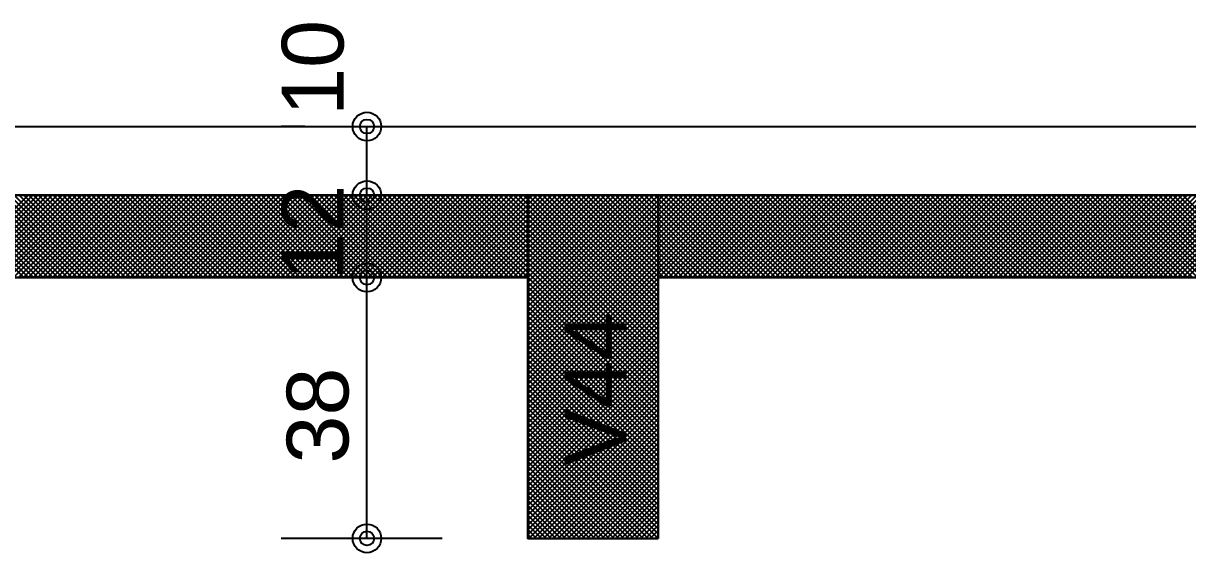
# Model space of a CAD drawing. Extents: x 0 to 119, y 0 to 84.
# Drawn here: x 51.406 to 54.802, y 77.291 to 78.833 of the extents above; entities that cross this region are included whole.
import ezdxf

# ---------------------------------------------------------------- set-up
doc = ezdxf.new("R2010")
doc.units = 0
doc.header["$MEASUREMENT"] = 0
for name, color, linetype in [('29', 9, 'CONTINUOUS'), ('3', 7, 'CONTINUOUS'), ('32', 250, 'CONTINUOUS'), ('6', 178, 'CONTINUOUS')]:
    doc.layers.add(name, color=color, linetype=linetype)
doc.styles.add('TQS_ARIAL', font='arial.ttf')

msp = doc.modelspace()

# ---------------------------------------------------------------- linework, layer by layer
at = {"layer": '29', "color": 9, "linetype": 'Continuous'}
for p, q in [((51.167263, 78.332273), (51.407263, 78.092273)), ((51.179789, 78.092273), (51.419789, 78.332273)), ((51.181405, 78.332273), (51.421405, 78.092273)), ((51.193931, 78.092273), (51.433931, 78.332273)), ((51.195547, 78.332273), (51.435547, 78.092273)), ((51.208073, 78.092273), (51.448073, 78.332273)), ((51.209689, 78.332273), (51.449689, 78.092273)), ((51.222216, 78.092273), (51.462216, 78.332273)), ((51.223831, 78.332273), (51.463831, 78.092273)), ((51.236358, 78.092273), (51.476358, 78.332273)), ((51.237973, 78.332273), (51.477973, 78.092273)), ((51.2505, 78.092273), (51.4905, 78.332273)), ((51.252115, 78.332273), (51.492115, 78.092273)), ((51.264642, 78.092273), (51.504642, 78.332273)), ((51.266258, 78.332273), (51.506258, 78.092273)), ((51.278784, 78.092273), (51.518784, 78.332273)), ((51.2804, 78.332273), (51.5204, 78.092273)), ((51.292926, 78.092273), (51.532926, 78.332273)), ((51.294542, 78.332273), (51.534542, 78.092273)), ((51.307068, 78.092273), (51.547068, 78.332273)), ((51.308684, 78.332273), (51.548684, 78.092273)), ((51.321211, 78.092273), (51.561211, 78.332273)), ((51.322826, 78.332273), (51.562826, 78.092273)), ((51.335353, 78.092273), (51.575353, 78.332273)), ((51.336968, 78.332273), (51.576968, 78.092273)), ((51.349495, 78.092273), (51.589495, 78.332273)), ((51.35111, 78.332273), (51.59111, 78.092273)), ((51.363637, 78.092273), (51.603637, 78.332273)), ((51.365252, 78.332273), (51.605252, 78.092273)), ((51.377779, 78.092273), (51.617779, 78.332273)), ((51.379395, 78.332273), (51.619395, 78.092273)), ((51.391921, 78.092273), (51.631921, 78.332273)), ((51.393537, 78.332273), (51.633537, 78.092273)), ((51.406063, 78.092273), (51.646063, 78.332273)), ((51.407679, 78.332273), (51.647679, 78.092273)), ((51.420206, 78.092273), (51.660206, 78.332273)), ((51.421821, 78.332273), (51.661821, 78.092273)), ((51.434348, 78.092273), (51.674348, 78.332273)), ((51.435963, 78.332273), (51.675963, 78.092273)), ((51.44849, 78.092273), (51.68849, 78.332273)), ((51.450105, 78.332273), (51.690105, 78.092273)), ((51.462632, 78.092273), (51.702632, 78.332273)), ((51.464247, 78.332273), (51.704247, 78.092273)), ((51.476774, 78.092273), (51.716774, 78.332273)), ((51.47839, 78.332273), (51.71839, 78.092273)), ((51.490916, 78.092273), (51.730916, 78.332273)), ((51.492532, 78.332273), (51.732532, 78.092273)), ((51.505058, 78.092273), (51.745058, 78.332273)), ((51.506674, 78.332273), (51.746674, 78.092273)), ((51.5192, 78.092273), (51.7592, 78.332273)), ((51.520816, 78.332273), (51.760816, 78.092273)), ((51.533343, 78.092273), (51.773343, 78.332273)), ((51.534958, 78.332273), (51.774958, 78.092273)), ((51.547485, 78.092273), (51.787485, 78.332273)), ((51.5491, 78.332273), (51.7891, 78.092273)), ((51.561627, 78.092273), (51.801627, 78.332273)), ((51.563242, 78.332273), (51.803242, 78.092273)), ((51.575769, 78.092273), (51.815769, 78.332273)), ((51.577385, 78.332273), (51.817385, 78.092273)), ((51.589911, 78.092273), (51.829911, 78.332273)), ((51.591527, 78.332273), (51.831527, 78.092273)), ((51.604053, 78.092273), (51.844053, 78.332273)), ((51.605669, 78.332273), (51.845669, 78.092273)), ((51.618195, 78.092273), (51.858195, 78.332273)), ((51.619811, 78.332273), (51.859811, 78.092273)), ((51.632338, 78.092273), (51.872338, 78.332273)), ((51.633953, 78.332273), (51.873953, 78.092273)), ((51.64648, 78.092273), (51.88648, 78.332273)), ((51.648095, 78.332273), (51.888095, 78.092273)), ((51.660622, 78.092273), (51.900622, 78.332273)), ((51.662237, 78.332273), (51.902237, 78.092273)), ((51.674764, 78.092273), (51.914764, 78.332273)), ((51.676379, 78.332273), (51.916379, 78.092273)), ((51.688906, 78.092273), (51.928906, 78.332273)), ((51.690522, 78.332273), (51.930522, 78.092273)), ((51.703048, 78.092273), (51.943048, 78.332273)), ((51.704664, 78.332273), (51.944664, 78.092273)), ((51.71719, 78.092273), (51.95719, 78.332273)), ((51.718806, 78.332273), (51.958806, 78.092273)), ((51.731333, 78.092273), (51.971333, 78.332273)), ((51.732948, 78.332273), (51.972948, 78.092273)), ((51.745475, 78.092273), (51.985475, 78.332273)), ((51.74709, 78.332273), (51.98709, 78.092273)), ((51.759617, 78.092273), (51.999617, 78.332273)), ((51.761232, 78.332273), (52.001232, 78.092273)), ((51.773759, 78.092273), (52.013759, 78.332273)), ((51.775374, 78.332273), (52.015374, 78.092273)), ((51.787901, 78.092273), (52.027901, 78.332273)), ((51.789517, 78.332273), (52.029517, 78.092273)), ((51.802043, 78.092273), (52.042043, 78.332273)), ((51.803659, 78.332273), (52.043659, 78.092273)), ((51.816185, 78.092273), (52.056185, 78.332273)), ((51.817801, 78.332273), (52.057801, 78.092273)), ((51.830327, 78.092273), (52.070327, 78.332273)), ((51.831943, 78.332273), (52.071943, 78.092273)), ((51.84447, 78.092273), (52.08447, 78.332273)), ((51.846085, 78.332273), (52.086085, 78.092273)), ((51.858612, 78.092273), (52.098612, 78.332273)), ((51.860227, 78.332273), (52.100227, 78.092273)), ((51.872754, 78.092273), (52.112754, 78.332273)), ((51.874369, 78.332273), (52.114369, 78.092273)), ((51.886896, 78.092273), (52.126896, 78.332273)), ((51.888512, 78.332273), (52.128512, 78.092273)), ((51.901038, 78.092273), (52.141038, 78.332273)), ((51.902654, 78.332273), (52.142654, 78.092273)), ((51.91518, 78.092273), (52.15518, 78.332273)), ((51.916796, 78.332273), (52.156796, 78.092273)), ((51.929322, 78.092273), (52.169322, 78.332273)), ((51.930938, 78.332273), (52.170938, 78.092273)), ((51.943465, 78.092273), (52.183465, 78.332273)), ((51.94508, 78.332273), (52.18508, 78.092273)), ((51.957607, 78.092273), (52.197607, 78.332273)), ((51.959222, 78.332273), (52.199222, 78.092273)), ((51.971749, 78.092273), (52.211749, 78.332273)), ((51.973364, 78.332273), (52.213364, 78.092273)), ((51.985891, 78.092273), (52.225891, 78.332273)), ((51.987506, 78.332273), (52.227506, 78.092273)), ((52.000033, 78.092273), (52.240033, 78.332273)), ((52.001649, 78.332273), (52.241649, 78.092273)), ((52.014175, 78.092273), (52.254175, 78.332273)), ((52.015791, 78.332273), (52.255791, 78.092273)), ((52.028317, 78.092273), (52.268317, 78.332273)), ((52.029933, 78.332273), (52.269933, 78.092273)), ((52.042459, 78.092273), (52.282459, 78.332273)), ((52.044075, 78.332273), (52.284075, 78.092273)), ((52.056602, 78.092273), (52.296602, 78.332273)), ((52.058217, 78.332273), (52.298217, 78.092273)), ((52.070744, 78.092273), (52.310744, 78.332273)), ((52.072359, 78.332273), (52.312359, 78.092273)), ((52.084886, 78.092273), (52.324886, 78.332273)), ((52.086501, 78.332273), (52.326501, 78.092273)), ((52.099028, 78.092273), (52.339028, 78.332273)), ((52.100644, 78.332273), (52.340644, 78.092273)), ((52.11317, 78.092273), (52.35317, 78.332273)), ((52.114786, 78.332273), (52.354786, 78.092273)), ((52.127312, 78.092273), (52.367312, 78.332273)), ((52.128928, 78.332273), (52.368928, 78.092273)), ((52.141454, 78.092273), (52.381454, 78.332273)), ((52.14307, 78.332273), (52.38307, 78.092273)), ((52.155597, 78.092273), (52.395597, 78.332273)), ((52.157212, 78.332273), (52.397212, 78.092273)), ((52.169739, 78.092273), (52.409739, 78.332273)), ((52.171354, 78.332273), (52.411354, 78.092273)), ((52.183881, 78.092273), (52.423881, 78.332273)), ((52.185496, 78.332273), (52.425496, 78.092273)), ((52.198023, 78.092273), (52.438023, 78.332273)), ((52.199638, 78.332273), (52.439638, 78.092273)), ((52.212165, 78.092273), (52.452165, 78.332273)), ((52.213781, 78.332273), (52.453781, 78.092273)), ((52.226307, 78.092273), (52.466307, 78.332273)), ((52.227923, 78.332273), (52.467923, 78.092273)), ((52.240449, 78.092273), (52.480449, 78.332273)), ((52.242065, 78.332273), (52.482065, 78.092273)), ((52.254592, 78.092273), (52.494592, 78.332273)), ((52.256207, 78.332273), (52.496207, 78.092273)), ((52.268734, 78.092273), (52.508734, 78.332273)), ((52.270349, 78.332273), (52.510349, 78.092273)), ((52.282876, 78.092273), (52.522876, 78.332273)), ((52.284491, 78.332273), (52.524491, 78.092273)), ((52.297018, 78.092273), (52.537018, 78.332273)), ((52.298633, 78.332273), (52.538633, 78.092273)), ((52.31116, 78.092273), (52.55116, 78.332273)), ((52.312776, 78.332273), (52.552776, 78.092273)), ((52.325302, 78.092273), (52.565302, 78.332273)), ((52.326918, 78.332273), (52.566918, 78.092273)), ((52.339444, 78.092273), (52.579444, 78.332273)), ((52.34106, 78.332273), (52.58106, 78.092273)), ((52.353586, 78.092273), (52.593586, 78.332273)), ((52.355202, 78.332273), (52.595202, 78.092273)), ((52.367729, 78.092273), (52.607729, 78.332273)), ((52.369344, 78.332273), (52.609344, 78.092273)), ((52.381871, 78.092273), (52.621871, 78.332273)), ((52.383486, 78.332273), (52.623486, 78.092273)), ((52.396013, 78.092273), (52.636013, 78.332273)), ((52.397628, 78.332273), (52.637628, 78.092273)), ((52.410155, 78.092273), (52.650155, 78.332273)), ((52.411771, 78.332273), (52.651771, 78.092273)), ((52.424297, 78.092273), (52.664297, 78.332273)), ((52.425913, 78.332273), (52.665913, 78.092273)), ((52.438439, 78.092273), (52.678439, 78.332273)), ((52.440055, 78.332273), (52.680055, 78.092273)), ((52.452581, 78.092273), (52.692581, 78.332273)), ((52.454197, 78.332273), (52.694197, 78.092273)), ((52.466724, 78.092273), (52.706724, 78.332273)), ((52.468339, 78.332273), (52.708339, 78.092273)), ((52.480866, 78.092273), (52.720866, 78.332273)), ((52.482481, 78.332273), (52.722481, 78.092273)), ((52.495008, 78.092273), (52.735008, 78.332273)), ((52.496623, 78.332273), (52.736623, 78.092273)), ((52.50915, 78.092273), (52.74915, 78.332273)), ((52.510765, 78.332273), (52.750765, 78.092273)), ((52.523292, 78.092273), (52.763292, 78.332273)), ((52.524908, 78.332273), (52.764908, 78.092273)), ((52.537434, 78.092273), (52.777434, 78.332273)), ((52.53905, 78.332273), (52.77905, 78.092273)), ((52.551576, 78.092273), (52.791576, 78.332273)), ((52.553192, 78.332273), (52.793192, 78.092273)), ((52.565719, 78.092273), (52.805719, 78.332273)), ((52.567334, 78.332273), (52.807334, 78.092273)), ((52.579861, 78.092273), (52.819861, 78.332273)), ((52.581476, 78.332273), (52.821476, 78.092273)), ((52.594003, 78.092273), (52.834003, 78.332273)), ((52.595618, 78.332273), (52.835618, 78.092273)), ((52.608145, 78.092273), (52.848145, 78.332273)), ((52.60976, 78.332273), (52.84976, 78.092273)), ((52.622287, 78.092273), (52.862287, 78.332273)), ((52.623903, 78.332273), (52.863903, 78.092273)), ((52.636429, 78.092273), (52.877064, 78.332273)), ((52.638045, 78.332273), (52.877064, 78.092273)), ((52.650571, 78.092273), (52.877064, 78.318766)), ((52.652187, 78.332273), (52.877064, 78.107396)), ((52.666329, 78.332273), (52.877064, 78.121538)), ((52.680471, 78.332273), (52.877064, 78.13568)), ((52.694613, 78.332273), (52.877064, 78.149822)), ((52.708755, 78.332273), (52.877064, 78.163965)), ((52.722898, 78.332273), (52.877064, 78.178107)), ((52.73704, 78.332273), (52.877064, 78.192249)), ((52.751182, 78.332273), (52.877064, 78.206391)), ((52.765324, 78.332273), (52.877064, 78.220533)), ((52.779466, 78.332273), (52.877064, 78.234675)), ((52.793608, 78.332273), (52.877064, 78.248817)), ((52.80775, 78.332273), (52.877064, 78.26296)), ((52.821892, 78.332273), (52.877064, 78.277102)), ((52.836035, 78.332273), (52.877064, 78.291244)), ((52.850177, 78.332273), (52.877064, 78.305386)), ((52.864319, 78.332273), (52.877064, 78.319528)), ((52.877064, 77.965213), (53.244125, 78.332273)), ((52.877064, 77.979355), (53.229983, 78.332273)), ((52.877064, 77.993497), (53.21584, 78.332273)), ((52.877064, 78.007639), (53.201698, 78.332273)), ((52.877064, 78.021781), (53.187556, 78.332273)), ((52.877064, 78.035923), (53.173414, 78.332273)), ((52.877064, 78.050065), (53.159272, 78.332273)), ((52.877064, 78.064208), (53.14513, 78.332273)), ((52.877064, 78.07835), (53.130988, 78.332273)), ((52.877064, 78.092492), (53.116845, 78.332273)), ((52.877064, 78.106634), (53.102703, 78.332273)), ((52.877064, 78.120776), (53.088561, 78.332273)), ((52.877064, 78.134918), (53.074419, 78.332273)), ((52.877064, 78.14906), (53.060277, 78.332273)), ((52.877064, 78.163203), (53.046135, 78.332273)), ((52.877064, 78.177345), (53.031993, 78.332273)), ((52.877064, 78.191487), (53.017851, 78.332273)), ((52.877064, 78.205629), (53.003708, 78.332273)), ((52.877064, 78.219771), (52.989566, 78.332273)), ((52.877064, 78.233913), (52.975424, 78.332273)), ((52.877064, 78.248055), (52.961282, 78.332273)), ((52.877064, 78.262198), (52.94714, 78.332273)), ((52.877064, 78.27634), (52.932998, 78.332273)), ((52.877064, 78.290482), (52.918856, 78.332273)), ((52.877064, 78.304624), (52.904713, 78.332273)), ((52.877064, 78.318766), (52.890571, 78.332273)), ((52.877064, 77.951071), (53.257064, 78.331071)), ((52.877064, 78.319528), (53.257064, 77.939528)), ((52.877064, 77.936928), (53.257064, 78.316928)), ((52.878461, 78.332273), (53.257064, 77.95367)), ((52.892603, 78.332273), (53.257064, 77.967812)), ((52.906745, 78.332273), (53.257064, 77.981954)), ((52.920887, 78.332273), (53.257064, 77.996097)), ((52.93503, 78.332273), (53.257064, 78.010239)), ((52.949172, 78.332273), (53.257064, 78.024381)), ((52.963314, 78.332273), (53.257064, 78.038523)), ((52.977456, 78.332273), (53.257064, 78.052665)), ((52.991598, 78.332273), (53.257064, 78.066807)), ((53.00574, 78.332273), (53.257064, 78.080949)), ((53.019882, 78.332273), (53.257064, 78.095092)), ((53.034025, 78.332273), (53.257064, 78.109234)), ((53.048167, 78.332273), (53.257064, 78.123376)), ((53.062309, 78.332273), (53.257064, 78.137518)), ((53.076451, 78.332273), (53.257064, 78.15166)), ((53.090593, 78.332273), (53.257064, 78.165802)), ((53.104735, 78.332273), (53.257064, 78.179944)), ((53.118877, 78.332273), (53.257064, 78.194087)), ((53.133019, 78.332273), (53.257064, 78.208229)), ((53.147162, 78.332273), (53.257064, 78.222371)), ((53.161304, 78.332273), (53.257064, 78.236513)), ((53.175446, 78.332273), (53.257064, 78.250655)), ((53.189588, 78.332273), (53.257064, 78.264797)), ((53.20373, 78.332273), (53.257064, 78.278939)), ((53.217872, 78.332273), (53.257064, 78.293081)), ((53.232014, 78.332273), (53.257064, 78.307224)), ((53.246157, 78.332273), (53.257064, 78.321366)), ((53.257064, 78.104796), (53.484541, 78.332273)), ((53.257064, 78.118939), (53.470399, 78.332273)), ((53.257064, 78.133081), (53.456257, 78.332273)), ((53.257064, 78.147223), (53.442115, 78.332273)), ((53.257064, 78.161365), (53.427972, 78.332273)), ((53.257064, 78.175507), (53.41383, 78.332273)), ((53.257064, 78.189649), (53.399688, 78.332273)), ((53.257064, 78.203791), (53.385546, 78.332273)), ((53.257064, 78.217933), (53.371404, 78.332273)), ((53.257064, 78.232076), (53.357262, 78.332273)), ((53.257064, 78.246218), (53.34312, 78.332273)), ((53.257064, 78.26036), (53.328978, 78.332273)), ((53.257064, 78.274502), (53.314835, 78.332273)), ((53.257064, 78.288644), (53.300693, 78.332273)), ((53.257064, 78.302786), (53.286551, 78.332273)), ((53.257064, 78.316928), (53.272409, 78.332273)), ((53.257064, 78.331071), (53.258267, 78.332273)), ((53.257064, 78.321366), (53.486157, 78.092273)), ((53.257064, 78.307224), (53.472014, 78.092273)), ((53.258683, 78.092273), (53.498683, 78.332273)), ((53.260299, 78.332273), (53.500299, 78.092273)), ((53.272825, 78.092273), (53.512825, 78.332273)), ((53.274441, 78.332273), (53.514441, 78.092273)), ((53.286967, 78.092273), (53.526967, 78.332273)), ((53.288583, 78.332273), (53.528583, 78.092273)), ((53.30111, 78.092273), (53.54111, 78.332273)), ((53.302725, 78.332273), (53.542725, 78.092273)), ((53.315252, 78.092273), (53.555252, 78.332273)), ((53.316867, 78.332273), (53.556867, 78.092273)), ((53.329394, 78.092273), (53.569394, 78.332273)), ((53.331009, 78.332273), (53.571009, 78.092273)), ((53.343536, 78.092273), (53.583536, 78.332273)), ((53.345151, 78.332273), (53.585151, 78.092273)), ((53.357678, 78.092273), (53.597678, 78.332273)), ((53.359294, 78.332273), (53.599294, 78.092273)), ((53.37182, 78.092273), (53.61182, 78.332273)), ((53.373436, 78.332273), (53.613436, 78.092273)), ((53.385962, 78.092273), (53.625962, 78.332273)), ((53.387578, 78.332273), (53.627578, 78.092273)), ((53.400105, 78.092273), (53.640105, 78.332273)), ((53.40172, 78.332273), (53.64172, 78.092273)), ((53.414247, 78.092273), (53.654247, 78.332273)), ((53.415862, 78.332273), (53.655862, 78.092273)), ((53.428389, 78.092273), (53.668389, 78.332273)), ((53.430004, 78.332273), (53.670004, 78.092273)), ((53.442531, 78.092273), (53.682531, 78.332273)), ((53.444146, 78.332273), (53.684146, 78.092273)), ((53.456673, 78.092273), (53.696673, 78.332273)), ((53.458289, 78.332273), (53.698289, 78.092273)), ((53.470815, 78.092273), (53.710815, 78.332273)), ((53.472431, 78.332273), (53.712431, 78.092273)), ((53.484957, 78.092273), (53.724957, 78.332273)), ((53.486573, 78.332273), (53.726573, 78.092273)), ((53.499099, 78.092273), (53.739099, 78.332273)), ((53.500715, 78.332273), (53.740715, 78.092273)), ((53.513242, 78.092273), (53.753242, 78.332273)), ((53.514857, 78.332273), (53.754857, 78.092273)), ((53.527384, 78.092273), (53.767384, 78.332273)), ((53.528999, 78.332273), (53.768999, 78.092273)), ((53.541526, 78.092273), (53.781526, 78.332273)), ((53.543141, 78.332273), (53.783141, 78.092273)), ((53.555668, 78.092273), (53.795668, 78.332273)), ((53.557284, 78.332273), (53.797284, 78.092273)), ((53.56981, 78.092273), (53.80981, 78.332273)), ((53.571426, 78.332273), (53.811426, 78.092273)), ((53.583952, 78.092273), (53.823952, 78.332273)), ((53.585568, 78.332273), (53.825568, 78.092273)), ((53.598094, 78.092273), (53.838094, 78.332273)), ((53.59971, 78.332273), (53.83971, 78.092273)), ((53.612237, 78.092273), (53.852237, 78.332273)), ((53.613852, 78.332273), (53.853852, 78.092273)), ((53.626379, 78.092273), (53.866379, 78.332273)), ((53.627994, 78.332273), (53.867994, 78.092273)), ((53.640521, 78.092273), (53.880521, 78.332273)), ((53.642136, 78.332273), (53.882136, 78.092273)), ((53.654663, 78.092273), (53.894663, 78.332273)), ((53.656278, 78.332273), (53.896278, 78.092273)), ((53.668805, 78.092273), (53.908805, 78.332273)), ((53.670421, 78.332273), (53.910421, 78.092273)), ((53.682947, 78.092273), (53.922947, 78.332273)), ((53.684563, 78.332273), (53.924563, 78.092273)), ((53.697089, 78.092273), (53.937089, 78.332273)), ((53.698705, 78.332273), (53.938705, 78.092273)), ((53.711231, 78.092273), (53.951231, 78.332273)), ((53.712847, 78.332273), (53.952847, 78.092273)), ((53.725374, 78.092273), (53.965374, 78.332273)), ((53.726989, 78.332273), (53.966989, 78.092273)), ((53.739516, 78.092273), (53.979516, 78.332273)), ((53.741131, 78.332273), (53.981131, 78.092273)), ((53.753658, 78.092273), (53.993658, 78.332273)), ((53.755273, 78.332273), (53.995273, 78.092273)), ((53.7678, 78.092273), (54.0078, 78.332273)), ((53.769416, 78.332273), (54.009416, 78.092273)), ((53.781942, 78.092273), (54.021942, 78.332273)), ((53.783558, 78.332273), (54.023558, 78.092273)), ((53.796084, 78.092273), (54.036084, 78.332273)), ((53.7977, 78.332273), (54.0377, 78.092273)), ((53.810226, 78.092273), (54.050226, 78.332273)), ((53.811842, 78.332273), (54.051842, 78.092273)), ((53.824369, 78.092273), (54.064369, 78.332273)), ((53.825984, 78.332273), (54.065984, 78.092273)), ((53.838511, 78.092273), (54.078511, 78.332273)), ((53.840126, 78.332273), (54.080126, 78.092273)), ((53.852653, 78.092273), (54.092653, 78.332273)), ((53.854268, 78.332273), (54.094268, 78.092273)), ((53.866795, 78.092273), (54.106795, 78.332273)), ((53.868411, 78.332273), (54.108411, 78.092273)), ((53.880937, 78.092273), (54.120937, 78.332273)), ((53.882553, 78.332273), (54.122553, 78.092273)), ((53.895079, 78.092273), (54.135079, 78.332273)), ((53.896695, 78.332273), (54.136695, 78.092273)), ((53.909221, 78.092273), (54.149221, 78.332273)), ((53.910837, 78.332273), (54.150837, 78.092273)), ((53.923364, 78.092273), (54.163364, 78.332273)), ((53.924979, 78.332273), (54.164979, 78.092273)), ((53.937506, 78.092273), (54.177506, 78.332273)), ((53.939121, 78.332273), (54.179121, 78.092273)), ((53.951648, 78.092273), (54.191648, 78.332273)), ((53.953263, 78.332273), (54.193263, 78.092273)), ((53.96579, 78.092273), (54.20579, 78.332273)), ((53.967405, 78.332273), (54.207405, 78.092273)), ((53.979932, 78.092273), (54.219932, 78.332273)), ((53.981548, 78.332273), (54.221548, 78.092273)), ((53.994074, 78.092273), (54.234074, 78.332273)), ((53.99569, 78.332273), (54.23569, 78.092273)), ((54.008216, 78.092273), (54.248216, 78.332273)), ((54.009832, 78.332273), (54.249832, 78.092273)), ((54.022358, 78.092273), (54.262358, 78.332273)), ((54.023974, 78.332273), (54.263974, 78.092273)), ((54.036501, 78.092273), (54.276501, 78.332273)), ((54.038116, 78.332273), (54.278116, 78.092273)), ((54.050643, 78.092273), (54.290643, 78.332273)), ((54.052258, 78.332273), (54.292258, 78.092273)), ((54.064785, 78.092273), (54.304785, 78.332273)), ((54.0664, 78.332273), (54.3064, 78.092273)), ((54.078927, 78.092273), (54.318927, 78.332273)), ((54.080543, 78.332273), (54.320543, 78.092273)), ((54.093069, 78.092273), (54.333069, 78.332273)), ((54.094685, 78.332273), (54.334685, 78.092273)), ((54.107211, 78.092273), (54.347211, 78.332273)), ((54.108827, 78.332273), (54.348827, 78.092273)), ((54.121353, 78.092273), (54.361353, 78.332273)), ((54.122969, 78.332273), (54.362969, 78.092273)), ((54.135496, 78.092273), (54.375496, 78.332273)), ((54.137111, 78.332273), (54.377111, 78.092273)), ((54.149638, 78.092273), (54.389638, 78.332273)), ((54.151253, 78.332273), (54.391253, 78.092273)), ((54.16378, 78.092273), (54.40378, 78.332273)), ((54.165395, 78.332273), (54.405395, 78.092273)), ((54.177922, 78.092273), (54.417922, 78.332273)), ((54.179537, 78.332273), (54.419537, 78.092273)), ((54.192064, 78.092273), (54.432064, 78.332273)), ((54.19368, 78.332273), (54.43368, 78.092273)), ((54.206206, 78.092273), (54.446206, 78.332273)), ((54.207822, 78.332273), (54.447822, 78.092273)), ((54.220348, 78.092273), (54.460348, 78.332273)), ((54.221964, 78.332273), (54.461964, 78.092273)), ((54.234491, 78.092273), (54.474491, 78.332273)), ((54.236106, 78.332273), (54.476106, 78.092273)), ((54.248633, 78.092273), (54.488633, 78.332273)), ((54.250248, 78.332273), (54.490248, 78.092273)), ((54.262775, 78.092273), (54.502775, 78.332273)), ((54.26439, 78.332273), (54.50439, 78.092273)), ((54.276917, 78.092273), (54.516917, 78.332273)), ((54.278532, 78.332273), (54.518532, 78.092273)), ((54.291059, 78.092273), (54.531059, 78.332273)), ((54.292675, 78.332273), (54.532675, 78.092273)), ((54.305201, 78.092273), (54.545201, 78.332273)), ((54.306817, 78.332273), (54.546817, 78.092273)), ((54.319343, 78.092273), (54.559343, 78.332273)), ((54.320959, 78.332273), (54.560959, 78.092273)), ((54.333485, 78.092273), (54.573485, 78.332273)), ((54.335101, 78.332273), (54.575101, 78.092273)), ((54.347628, 78.092273), (54.587628, 78.332273)), ((54.349243, 78.332273), (54.589243, 78.092273)), ((54.36177, 78.092273), (54.60177, 78.332273)), ((54.363385, 78.332273), (54.603385, 78.092273)), ((54.375912, 78.092273), (54.615912, 78.332273)), ((54.377527, 78.332273), (54.617527, 78.092273)), ((54.390054, 78.092273), (54.630054, 78.332273)), ((54.39167, 78.332273), (54.63167, 78.092273)), ((54.404196, 78.092273), (54.644196, 78.332273)), ((54.405812, 78.332273), (54.645812, 78.092273)), ((54.418338, 78.092273), (54.658338, 78.332273)), ((54.419954, 78.332273), (54.659954, 78.092273)), ((54.43248, 78.092273), (54.67248, 78.332273)), ((54.434096, 78.332273), (54.674096, 78.092273)), ((54.446623, 78.092273), (54.686623, 78.332273)), ((54.448238, 78.332273), (54.688238, 78.092273)), ((54.460765, 78.092273), (54.700765, 78.332273)), ((54.46238, 78.332273), (54.70238, 78.092273)), ((54.474907, 78.092273), (54.714907, 78.332273)), ((54.476522, 78.332273), (54.716522, 78.092273)), ((54.489049, 78.092273), (54.729049, 78.332273)), ((54.490664, 78.332273), (54.730664, 78.092273)), ((54.503191, 78.092273), (54.743191, 78.332273)), ((54.504807, 78.332273), (54.744807, 78.092273)), ((54.517333, 78.092273), (54.757333, 78.332273)), ((54.518949, 78.332273), (54.758949, 78.092273)), ((54.531475, 78.092273), (54.771475, 78.332273)), ((54.533091, 78.332273), (54.773091, 78.092273)), ((54.545617, 78.092273), (54.785617, 78.332273)), ((54.547233, 78.332273), (54.787233, 78.092273)), ((54.55976, 78.092273), (54.79976, 78.332273)), ((54.561375, 78.332273), (54.801375, 78.092273)), ((54.573902, 78.092273), (54.813902, 78.332273)), ((54.575517, 78.332273), (54.815517, 78.092273)), ((54.588044, 78.092273), (54.828044, 78.332273)), ((54.589659, 78.332273), (54.829659, 78.092273)), ((54.602186, 78.092273), (54.842186, 78.332273)), ((54.603802, 78.332273), (54.843802, 78.092273)), ((54.616328, 78.092273), (54.856328, 78.332273)), ((54.617944, 78.332273), (54.857944, 78.092273)), ((54.63047, 78.092273), (54.87047, 78.332273)), ((54.632086, 78.332273), (54.872086, 78.092273)), ((54.644612, 78.092273), (54.884612, 78.332273)), ((54.646228, 78.332273), (54.886228, 78.092273)), ((54.658755, 78.092273), (54.898755, 78.332273)), ((54.66037, 78.332273), (54.90037, 78.092273)), ((54.672897, 78.092273), (54.912897, 78.332273)), ((54.674512, 78.332273), (54.914512, 78.092273)), ((54.687039, 78.092273), (54.927039, 78.332273)), ((54.688654, 78.332273), (54.928654, 78.092273)), ((54.701181, 78.092273), (54.941181, 78.332273)), ((54.702797, 78.332273), (54.942797, 78.092273)), ((54.715323, 78.092273), (54.955323, 78.332273)), ((54.716939, 78.332273), (54.956939, 78.092273)), ((54.729465, 78.092273), (54.969465, 78.332273)), ((54.731081, 78.332273), (54.971081, 78.092273)), ((54.743607, 78.092273), (54.983607, 78.332273)), ((54.745223, 78.332273), (54.985223, 78.092273)), ((54.75775, 78.092273), (54.99775, 78.332273)), ((54.759365, 78.332273), (54.999365, 78.092273)), ((54.771892, 78.092273), (55.011892, 78.332273)), ((54.773507, 78.332273), (55.013507, 78.092273)), ((54.786034, 78.092273), (55.026034, 78.332273)), ((54.787649, 78.332273), (55.027649, 78.092273)), ((54.800176, 78.092273), (55.040176, 78.332273)), ((52.664713, 78.092273), (52.877064, 78.304624)), ((52.678856, 78.092273), (52.877064, 78.290482)), ((52.692998, 78.092273), (52.877064, 78.27634)), ((52.877064, 78.305386), (53.257064, 77.925386)), ((52.877064, 77.922786), (53.257064, 78.302786)), ((52.877064, 78.291244), (53.257064, 77.911244)), ((52.877064, 77.908644), (53.257064, 78.288644)), ((52.877064, 78.277102), (53.257064, 77.897102)), ((52.877064, 77.894502), (53.257064, 78.274502)), ((53.257064, 78.293081), (53.457872, 78.092273)), ((53.257064, 78.278939), (53.44373, 78.092273)), ((52.70714, 78.092273), (52.877064, 78.262198)), ((52.721282, 78.092273), (52.877064, 78.248055)), ((52.877064, 78.26296), (53.257064, 77.88296)), ((52.877064, 77.88036), (53.257064, 78.26036)), ((52.877064, 78.248817), (53.257064, 77.868817)), ((52.877064, 77.866218), (53.257064, 78.246218)), ((53.257064, 78.264797), (53.429588, 78.092273)), ((53.257064, 78.250655), (53.415446, 78.092273)), ((52.735424, 78.092273), (52.877064, 78.233913)), ((52.749566, 78.092273), (52.877064, 78.219771)), ((52.763708, 78.092273), (52.877064, 78.205629)), ((52.877064, 78.234675), (53.257064, 77.854675)), ((52.877064, 77.852076), (53.257064, 78.232076)), ((52.877064, 78.220533), (53.257064, 77.840533)), ((52.877064, 77.837933), (53.257064, 78.217933)), ((52.877064, 78.206391), (53.257064, 77.826391)), ((52.877064, 77.823791), (53.257064, 78.203791)), ((53.257064, 78.236513), (53.401304, 78.092273)), ((53.257064, 78.222371), (53.387162, 78.092273)), ((53.257064, 78.208229), (53.373019, 78.092273)), ((52.777851, 78.092273), (52.877064, 78.191487)), ((52.791993, 78.092273), (52.877064, 78.177345)), ((52.877064, 78.192249), (53.257064, 77.812249)), ((52.877064, 77.809649), (53.257064, 78.189649)), ((52.877064, 78.178107), (53.257064, 77.798107)), ((52.877064, 77.795507), (53.257064, 78.175507)), ((53.257064, 78.194087), (53.358877, 78.092273)), ((53.257064, 78.179944), (53.344735, 78.092273)), ((52.806135, 78.092273), (52.877064, 78.163203)), ((52.820277, 78.092273), (52.877064, 78.14906)), ((52.877064, 78.163965), (53.257064, 77.783965)), ((52.877064, 77.781365), (53.257064, 78.161365)), ((52.877064, 78.149822), (53.257064, 77.769822)), ((52.877064, 77.767223), (53.257064, 78.147223)), ((53.257064, 78.165802), (53.330593, 78.092273)), ((53.257064, 78.15166), (53.316451, 78.092273)), ((53.257064, 78.137518), (53.302309, 78.092273)), ((52.834419, 78.092273), (52.877064, 78.134918)), ((52.848561, 78.092273), (52.877064, 78.120776)), ((52.862703, 78.092273), (52.877064, 78.106634)), ((52.877064, 78.13568), (53.257064, 77.75568)), ((52.877064, 77.753081), (53.257064, 78.133081)), ((52.877064, 78.121538), (53.257064, 77.741538)), ((52.877064, 77.738939), (53.257064, 78.118939)), ((52.877064, 78.107396), (53.257064, 77.727396)), ((52.877064, 77.724796), (53.257064, 78.104796)), ((53.257064, 78.123376), (53.288167, 78.092273)), ((53.257064, 78.109234), (53.274025, 78.092273)), ((52.877064, 78.093254), (53.257064, 77.713254)), ((52.877064, 77.710654), (53.257064, 78.090654)), ((52.877064, 78.079112), (53.257064, 77.699112)), ((52.877064, 77.696512), (53.257064, 78.076512)), ((53.257064, 78.095092), (53.259882, 78.092273)), ((52.877064, 78.06497), (53.257064, 77.68497)), ((52.877064, 77.68237), (53.257064, 78.06237)), ((52.877064, 78.050828), (53.257064, 77.670828)), ((52.877064, 77.668228), (53.257064, 78.048228)), ((52.877064, 78.036685), (53.257064, 77.656685)), ((52.877064, 77.654086), (53.257064, 78.034086)), ((52.877064, 78.022543), (53.257064, 77.642543)), ((52.877064, 77.639944), (53.257064, 78.019944)), ((52.877064, 78.008401), (53.257064, 77.628401)), ((52.877064, 77.625801), (53.257064, 78.005801)), ((52.877064, 77.994259), (53.257064, 77.614259)), ((52.877064, 77.611659), (53.257064, 77.991659)), ((52.877064, 77.980117), (53.257064, 77.600117)), ((52.877064, 77.597517), (53.257064, 77.977517)), ((52.877064, 77.965975), (53.257064, 77.585975)), ((52.877064, 77.583375), (53.257064, 77.963375)), ((52.877064, 77.951833), (53.257064, 77.571833)), ((52.877064, 77.569233), (53.257064, 77.949233)), ((52.877064, 77.93769), (53.257064, 77.55769)), ((52.877064, 77.555091), (53.257064, 77.935091)), ((52.877064, 77.923548), (53.257064, 77.543548)), ((52.877064, 77.540949), (53.257064, 77.920949)), ((52.877064, 77.909406), (53.257064, 77.529406)), ((52.877064, 77.526806), (53.257064, 77.906806)), ((52.877064, 77.895264), (53.257064, 77.515264)), ((52.877064, 77.512664), (53.257064, 77.892664)), ((52.877064, 77.881122), (53.257064, 77.501122)), ((52.877064, 77.498522), (53.257064, 77.878522)), ((52.877064, 77.86698), (53.257064, 77.48698)), ((52.877064, 77.48438), (53.257064, 77.86438)), ((52.877064, 77.852838), (53.257064, 77.472838)), ((52.877064, 77.470238), (53.257064, 77.850238)), ((52.877064, 77.838695), (53.257064, 77.458695)), ((52.877064, 77.456096), (53.257064, 77.836096)), ((52.877064, 77.824553), (53.257064, 77.444553)), ((52.877064, 77.441954), (53.257064, 77.821954)), ((52.877064, 77.810411), (53.257064, 77.430411)), ((52.877064, 77.427812), (53.257064, 77.807812)), ((52.877064, 77.796269), (53.257064, 77.416269)), ((52.877064, 77.413669), (53.257064, 77.793669)), ((52.877064, 77.782127), (53.257064, 77.402127)), ((52.877064, 77.399527), (53.257064, 77.779527)), ((52.877064, 77.767985), (53.257064, 77.387985)), ((52.877064, 77.385385), (53.257064, 77.765385)), ((52.877064, 77.753843), (53.257064, 77.373843)), ((52.877064, 77.371243), (53.257064, 77.751243)), ((52.877064, 77.739701), (53.257064, 77.359701)), ((52.877064, 77.357101), (53.257064, 77.737101)), ((52.877064, 77.725558), (53.257064, 77.345558)), ((52.877064, 77.342959), (53.257064, 77.722959)), ((52.877064, 77.711416), (53.257064, 77.332273)), ((52.877064, 77.697274), (53.242065, 77.332273)), ((52.880521, 77.332273), (53.257064, 77.708817)), ((52.894663, 77.332273), (53.257064, 77.694674)), ((52.877064, 77.683132), (53.227923, 77.332273)), ((52.877064, 77.66899), (53.213781, 77.332273)), ((52.908805, 77.332273), (53.257064, 77.680532)), ((52.922947, 77.332273), (53.257064, 77.66639)), ((52.877064, 77.654848), (53.199638, 77.332273)), ((52.877064, 77.640706), (53.185496, 77.332273)), ((52.877064, 77.626563), (53.171354, 77.332273)), ((52.937089, 77.332273), (53.257064, 77.652248)), ((52.951231, 77.332273), (53.257064, 77.638106)), ((52.877064, 77.612421), (53.157212, 77.332273)), ((52.877064, 77.598279), (53.14307, 77.332273)), ((52.965374, 77.332273), (53.257064, 77.623964)), ((52.979516, 77.332273), (53.257064, 77.609822)), ((52.993658, 77.332273), (53.257064, 77.595679)), ((52.877064, 77.584137), (53.128928, 77.332273)), ((52.877064, 77.569995), (53.114786, 77.332273)), ((53.0078, 77.332273), (53.257064, 77.581537)), ((53.021942, 77.332273), (53.257064, 77.567395)), ((52.877064, 77.555853), (53.100644, 77.332273)), ((52.877064, 77.541711), (53.086501, 77.332273)), ((52.877064, 77.527568), (53.072359, 77.332273)), ((53.036084, 77.332273), (53.257064, 77.553253)), ((53.050226, 77.332273), (53.257064, 77.539111)), ((53.064369, 77.332273), (53.257064, 77.524969)), ((52.877064, 77.513426), (53.058217, 77.332273)), ((52.877064, 77.499284), (53.044075, 77.332273)), ((53.078511, 77.332273), (53.257064, 77.510827)), ((53.092653, 77.332273), (53.257064, 77.496685)), ((52.877064, 77.485142), (53.029933, 77.332273)), ((52.877064, 77.471), (53.015791, 77.332273)), ((52.877064, 77.456858), (53.001649, 77.332273)), ((53.106795, 77.332273), (53.257064, 77.482542)), ((53.120937, 77.332273), (53.257064, 77.4684)), ((52.877064, 77.442716), (52.987506, 77.332273)), ((52.877064, 77.428574), (52.973364, 77.332273)), ((53.135079, 77.332273), (53.257064, 77.454258)), ((53.149221, 77.332273), (53.257064, 77.440116)), ((53.163364, 77.332273), (53.257064, 77.425974)), ((52.877064, 77.414431), (52.959222, 77.332273)), ((52.877064, 77.400289), (52.94508, 77.332273)), ((53.177506, 77.332273), (53.257064, 77.411832)), ((53.191648, 77.332273), (53.257064, 77.39769)), ((52.877064, 77.386147), (52.930938, 77.332273)), ((52.877064, 77.372005), (52.916796, 77.332273)), ((52.877064, 77.357863), (52.902654, 77.332273)), ((53.20579, 77.332273), (53.257064, 77.383547)), ((53.219932, 77.332273), (53.257064, 77.369405)), ((53.234074, 77.332273), (53.257064, 77.355263)), ((52.877064, 77.343721), (52.888512, 77.332273)), ((53.248216, 77.332273), (53.257064, 77.341121))]:
    msp.add_line(p, q, dxfattribs=at)
for points in [[(52.877064, 78.092273), (47.745677, 78.092273), (47.745677, 78.332273), (52.877064, 78.332273), (52.877064, 78.092273)], [(53.257064, 77.332273), (52.877064, 77.332273), (52.877064, 78.332273), (53.257064, 78.332273), (53.257064, 77.332273)], [(57.795724, 78.092273), (53.257064, 78.092273), (53.257064, 78.332273), (57.795724, 78.332273), (57.795724, 78.092273)]]:
    msp.add_lwpolyline(points, dxfattribs=at)
at = {"layer": '3', "color": 7, "linetype": 'Continuous'}
msp.add_line((15.87245, 78.532273), (60.422972, 78.532273), dxfattribs=at)
at = {"layer": '32', "color": 250, "linetype": 'Continuous'}
for p, q in [((52.227272, 78.532273), (52.158109, 78.532273)), ((52.408109, 78.332273), (52.408109, 78.532273)), ((52.477272, 78.532273), (52.477272, 78.532273)), ((52.304262, 78.332273), (52.158109, 78.332273)), ((52.304262, 78.332273), (52.158109, 78.332273)), ((52.408109, 78.092273), (52.408109, 78.332273)), ((52.554262, 78.332273), (52.554262, 78.332273)), ((52.554262, 78.332273), (52.554262, 78.332273)), ((52.627064, 78.092273), (52.158109, 78.092273)), ((52.627064, 78.092273), (52.158109, 78.092273)), ((52.408109, 77.332273), (52.408109, 78.092273)), ((52.877064, 78.092273), (52.877064, 78.092273)), ((52.877064, 78.092273), (52.877064, 78.092273)), ((52.627064, 77.332273), (52.158109, 77.332273)), ((52.877064, 77.332273), (52.877064, 77.332273))]:
    msp.add_line(p, q, dxfattribs=at)
for centre, radius in [((52.408109, 78.532273), 0.041625), ((52.408109, 78.532273), 0.02075), ((52.408109, 78.332273), 0.041625), ((52.408109, 78.332273), 0.041625), ((52.408109, 78.332273), 0.02075), ((52.408109, 78.332273), 0.02075), ((52.408109, 78.092273), 0.041625), ((52.408109, 78.092273), 0.041625), ((52.408109, 78.092273), 0.02075), ((52.408109, 78.092273), 0.02075), ((52.408109, 77.332273), 0.041625), ((52.408109, 77.332273), 0.02075)]:
    msp.add_circle(centre, radius, dxfattribs=at)
at = {"layer": '6', "color": 178, "linetype": 'Continuous'}
for p, q in [((53.257064, 78.332273), (47.745677, 78.332273)), ((58.175726, 78.332273), (53.257064, 78.332273)), ((47.745677, 78.092273), (52.877064, 78.092273)), ((52.877064, 78.092273), (52.877064, 77.332273)), ((53.257064, 77.332273), (53.257064, 78.092273)), ((53.257064, 78.092273), (57.795724, 78.092273)), ((52.877064, 77.332273), (53.257064, 77.332273))]:
    msp.add_line(p, q, dxfattribs=at)

# ---------------------------------------------------------------- texts
at = {"layer": '32', "color": 250, "linetype": 'Continuous', "style": 'TQS_ARIAL'}
for s, p in [('10', (52.339793, 78.563182)), ('12', (52.339892, 78.083185)), ('V44', (53.163418, 77.543334)), ('38', (52.354109, 77.550273))]:
    msp.add_text(s, height=0.18, rotation=90, dxfattribs=at).set_placement(p)

doc.saveas('drawing.dxf')
